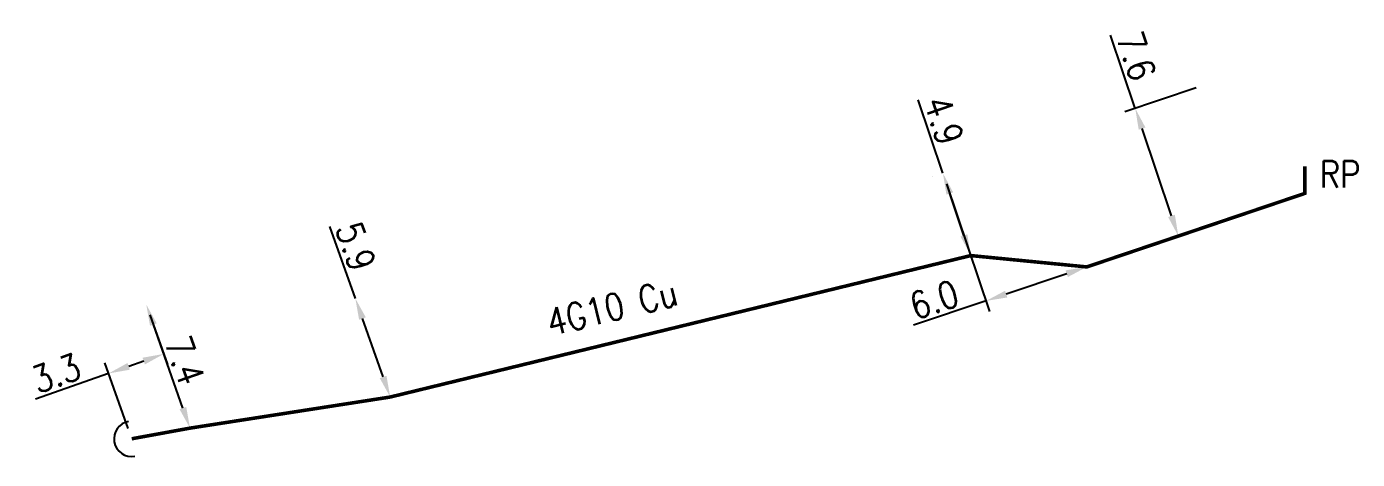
# Model space of a CAD drawing. Header units: millimetres. Extents: x 113996 to 114666, y 122000 to 122988.
# Drawn here: x 114590.5 to 114665.5, y 122414.4 to 122438.8 of the extents above; entities that cross this region are included whole.
import ezdxf
from ezdxf.enums import TextEntityAlignment as Align

# ---------------------------------------------------------------- set-up
doc = ezdxf.new("R2010")
doc.units = ezdxf.units.MM
doc.header["$PDMODE"] = 34
doc.linetypes.add('E_ST_CU', pattern=[2000, 1000, 1000])
doc.layers.get('0').update_dxf_attribs({"linetype": 'CONTINUOUS'})
doc.layers.get('DEFPOINTS').update_dxf_attribs({"linetype": 'CONTINUOUS'})
doc.layers.add('E_100', color=3, linetype='CONTINUOUS')
doc.layers.add('E_300', color=7, linetype='CONTINUOUS')
doc.styles.get("Standard").update_dxf_attribs({"font": 'romans.shx', "width": 0.85})
doc.dimstyles.get("Standard").update_dxf_attribs({"dimtxt": 1.5, "dimasz": 1.2, "dimexe": 0.625, "dimexo": 0.625, "dimgap": 0.25, "dimtad": 1, "dimdec": 1, "dimzin": 0, "dimdsep": 46, "dimtxsty": 'Standard', "dimcen": -0.5, "dimadec": 0, "dimazin": 0, "dimtfac": 1, "dimtdec": 1, "dimtmove": 0, "dimatfit": 3, "dimfxl": 1, "dimtolj": 1, "dimtzin": 0, "dimarcsym": 0})

# ---------------------------------------------------------------- blocks, each defined once
blk = doc.blocks.new('*D42')
at = {"layer": 'DEFPOINTS', "color": 0, "linetype": 'Continuous'}
for p in [(114657.023, 122435.519), (114652.991, 122434.159), (114662.554, 122429.364)]:
    blk.add_point(p, dxfattribs=at)
at = {"layer": 'E_100', "color": 0, "linetype": 'Continuous', "lineweight": -2}
for p, q in [((114652.991, 122434.159), (114651.593, 122438.301)), ((114656.431, 122435.319), (114652.398, 122433.959)), ((114655.037, 122428.094), (114653.374, 122433.022)), ((114661.962, 122429.165), (114654.828, 122426.758))]:
    blk.add_line(p, q, dxfattribs=at)
at = {"layer": 'E_100', "color": 0, "linetype": 'Continuous'}
for points in [[(114653.564, 122433.085), (114653.185, 122432.958), (114652.991, 122434.159)], [(114655.226, 122428.158), (114654.847, 122428.03), (114655.42, 122426.957)]]:
    blk.add_solid(points, dxfattribs=at)
at = {"layer": 'E_100', "color": 0, "linetype": 'Continuous', "insert": (114653.048, 122437.118), "char_height": 1.5, "attachment_point": 5, "rotation": 288.64379}
blk.add_mtext('\\A1;7.6', dxfattribs=at)
blk = doc.blocks.new('*D43')
at = {"layer": 'DEFPOINTS', "color": 0, "linetype": 'Continuous'}
for p in [(114642.144, 122430.499), (114642.144, 122430.499), (114643.711, 122425.856)]:
    blk.add_point(p, dxfattribs=at)
at = {"layer": 'E_100', "color": 0, "linetype": 'Continuous', "lineweight": -2}
for p, q in [((114642.144, 122430.499), (114640.748, 122434.636)), ((114641.552, 122430.299), (114641.552, 122430.299)), ((114643.327, 122426.993), (114642.528, 122429.362))]:
    blk.add_line(p, q, dxfattribs=at)
at = {"layer": 'E_100', "color": 0, "linetype": 'Continuous'}
for points in [[(114642.717, 122429.426), (114642.338, 122429.298), (114642.144, 122430.499)], [(114643.517, 122427.057), (114643.138, 122426.929), (114643.711, 122425.856)]]:
    blk.add_solid(points, dxfattribs=at)
at = {"layer": 'E_100', "color": 0, "linetype": 'Continuous', "insert": (114642.193, 122433.482), "char_height": 1.5, "attachment_point": 5, "rotation": 288.64872}
blk.add_mtext('\\A1;4.9', dxfattribs=at)
blk = doc.blocks.new('*D44')
at = {"layer": 'DEFPOINTS', "color": 0, "linetype": 'Continuous'}
for p in [(114642.144, 122430.499), (114650.259, 122425.216), (114644.574, 122423.298)]:
    blk.add_point(p, dxfattribs=at)
at = {"layer": 'E_100', "color": 0, "linetype": 'Continuous', "lineweight": -2}
for p, q in [((114642.344, 122429.907), (114644.773, 122422.706)), ((114649.122, 122424.832), (114645.711, 122423.681)), ((114644.574, 122423.298), (114640.489, 122421.92))]:
    blk.add_line(p, q, dxfattribs=at)
at = {"layer": 'E_100', "color": 0, "linetype": 'Continuous'}
for points in [[(114649.058, 122425.022), (114649.186, 122424.643), (114650.259, 122425.216)], [(114645.647, 122423.871), (114645.775, 122423.492), (114644.574, 122423.298)]]:
    blk.add_solid(points, dxfattribs=at)
at = {"layer": 'E_100', "color": 0, "linetype": 'Continuous', "insert": (114641.643, 122423.364), "char_height": 1.5, "attachment_point": 5, "rotation": 18.64379}
blk.add_mtext('\\A1;6.0', dxfattribs=at)
blk = doc.blocks.new('*D45')
at = {"layer": 'DEFPOINTS', "color": 0, "linetype": 'Continuous'}
for p in [(114597.201, 122423.095), (114597.201, 122423.095), (114599.667, 122416.118)]:
    blk.add_point(p, dxfattribs=at)
at = {"layer": 'E_100', "color": 0, "linetype": 'Continuous', "lineweight": -2}
blk.add_line((114599.267, 122417.249), (114597.601, 122421.964), dxfattribs=at)
at = {"layer": 'E_100', "color": 0, "linetype": 'Continuous'}
for points in [[(114597.79, 122422.03), (114597.412, 122421.897), (114597.201, 122423.095)], [(114599.456, 122417.316), (114599.079, 122417.183), (114599.667, 122416.118)]]:
    blk.add_solid(points, dxfattribs=at)
at = {"layer": 'E_100', "color": 0, "linetype": 'Continuous', "insert": (114599.377, 122419.94), "char_height": 1.5, "attachment_point": 5, "rotation": 289.46849}
blk.add_mtext('\\A1;7.4', dxfattribs=at)
blk = doc.blocks.new('*D46')
at = {"layer": 'DEFPOINTS', "color": 0, "linetype": 'Continuous'}
for p in [(114608.995, 122423.436), (114608.995, 122423.436), (114610.961, 122417.873)]:
    blk.add_point(p, dxfattribs=at)
at = {"layer": 'E_100', "color": 0, "linetype": 'Continuous', "lineweight": -2}
for p, q in [((114608.995, 122423.436), (114607.558, 122427.5)), ((114610.561, 122419.005), (114609.395, 122422.305))]:
    blk.add_line(p, q, dxfattribs=at)
at = {"layer": 'E_100', "color": 0, "linetype": 'Continuous'}
for points in [[(114609.583, 122422.371), (114609.206, 122422.238), (114608.995, 122423.436)], [(114610.75, 122419.072), (114610.373, 122418.938), (114610.961, 122417.873)]]:
    blk.add_solid(points, dxfattribs=at)
at = {"layer": 'E_100', "color": 0, "linetype": 'Continuous', "insert": (114609.019, 122426.367), "char_height": 1.5, "attachment_point": 5, "rotation": 289.46849}
blk.add_mtext('\\A1;5.9', dxfattribs=at)
blk = doc.blocks.new('*D47')
at = {"layer": 'DEFPOINTS', "color": 0, "linetype": 'Continuous'}
for p in [(114597.201, 122423.095), (114598.188, 122420.304), (114596.381, 122415.517)]:
    blk.add_point(p, dxfattribs=at)
at = {"layer": 'E_300', "color": 0, "linetype": 'Continuous', "lineweight": -2}
for p, q in [((114597.409, 122422.506), (114598.396, 122419.714)), ((114597.056, 122419.904), (114596.209, 122419.604)), ((114595.077, 122419.204), (114590.956, 122417.747)), ((114596.172, 122416.106), (114594.869, 122419.794))]:
    blk.add_line(p, q, dxfattribs=at)
at = {"layer": 'E_300', "color": 0, "linetype": 'Continuous'}
for points in [[(114596.99, 122420.092), (114597.123, 122419.715), (114598.188, 122420.304)], [(114596.142, 122419.793), (114596.275, 122419.416), (114595.077, 122419.204)]]:
    blk.add_solid(points, dxfattribs=at)
at = {"layer": 'E_300', "color": 0, "linetype": 'Continuous', "insert": (114592.118, 122419.219), "char_height": 1.5, "attachment_point": 5, "rotation": 19.46849}
blk.add_mtext('\\A1;3.3', dxfattribs=at)
blk = doc.blocks.new('E_300_04')
at = {"color": 0, "linetype": 'Continuous'}
blk.add_arc((0, 0), 1, 270, 90, dxfattribs=at)
at = {"color": 0, "linetype": 'Continuous', "width": 0.75, "flags": 3}
for tag, p in [('DEF_LEG', (0, -5)), ('DEF_COUP', (0, -7.5)), ('DEF_TYPE', (0, -10))]:
    blk.add_attdef(tag, text='', height=1.2, dxfattribs=at).set_placement(p, align=Align.MIDDLE)

msp = doc.modelspace()

# ---------------------------------------------------------------- linework, layer by layer
at = {"layer": 'E_100', "linetype": 'E_ST_CU', "const_width": 0.2, "flags": 128}
msp.add_lwpolyline([(114662.554, 122430.898), (114662.554, 122429.364), (114650.259, 122425.216), (114643.711, 122425.856), (114610.961, 122417.873), (114599.667, 122416.118), (114596.381, 122415.517)], dxfattribs=at)

# ---------------------------------------------------------------- block references
at = {"layer": 'E_300', "rotation": 190.3619710302747}
msp.add_blockref('E_300_04', (114596.381, 122415.517), dxfattribs=at)

# ---------------------------------------------------------------- texts
at = {"layer": 'E_100', "linetype": 'Continuous', "width": 0.85}
msp.add_text('RP', height=1.5, dxfattribs=at).set_placement((114663.39, 122429.695))
msp.add_text('4G10 Cu', height=1.5, rotation=13.69879, dxfattribs=at).set_placement((114620.009, 122421.316))

# ---------------------------------------------------------------- dimensions: what is measured, and where the dimension line sits
at = {"layer": 'E_100', "linetype": 'Continuous'}
for base, p1, p2, angle, picture, middle in [((114652.991, 122434.159), (114662.554, 122429.364), (114657.023, 122435.519), 288.64379, '*D42', (114652.1, 122436.798)), ((114642.144, 122430.499), (114643.711, 122425.856), (114642.144, 122430.499), 288.64872, '*D43', (114641.245, 122433.162)), ((114644.574, 122423.298), (114650.259, 122425.216), (114642.144, 122430.499), 18.64379, '*D44', (114641.963, 122422.417)), ((114608.995, 122423.436), (114610.961, 122417.873), (114608.995, 122423.436), 289.46849, '*D46', (114608.076, 122426.034)), ((114597.201, 122423.095), (114599.667, 122416.118), (114597.201, 122423.095), 289.46849, '*D45', (114598.434, 122419.606))]:
    dim = msp.add_linear_dim(base=base, p1=p1, p2=p2, angle=angle, dimstyle='Standard', dxfattribs=at)
    dim.commit()
    dim.dimension.update_dxf_attribs({"geometry": picture, "text_midpoint": middle, "dimtype": 160})
at = {"layer": 'E_300', "linetype": 'Continuous'}
dim = msp.add_linear_dim(base=(114598.188, 122420.304), p1=(114596.381, 122415.517), p2=(114597.201, 122423.095), angle=199.46849, dimstyle='Standard', dxfattribs=at)
dim.commit()
dim.dimension.update_dxf_attribs({"geometry": '*D47', "text_midpoint": (114592.451, 122418.276), "dimtype": 160})

doc.saveas('drawing.dxf')
